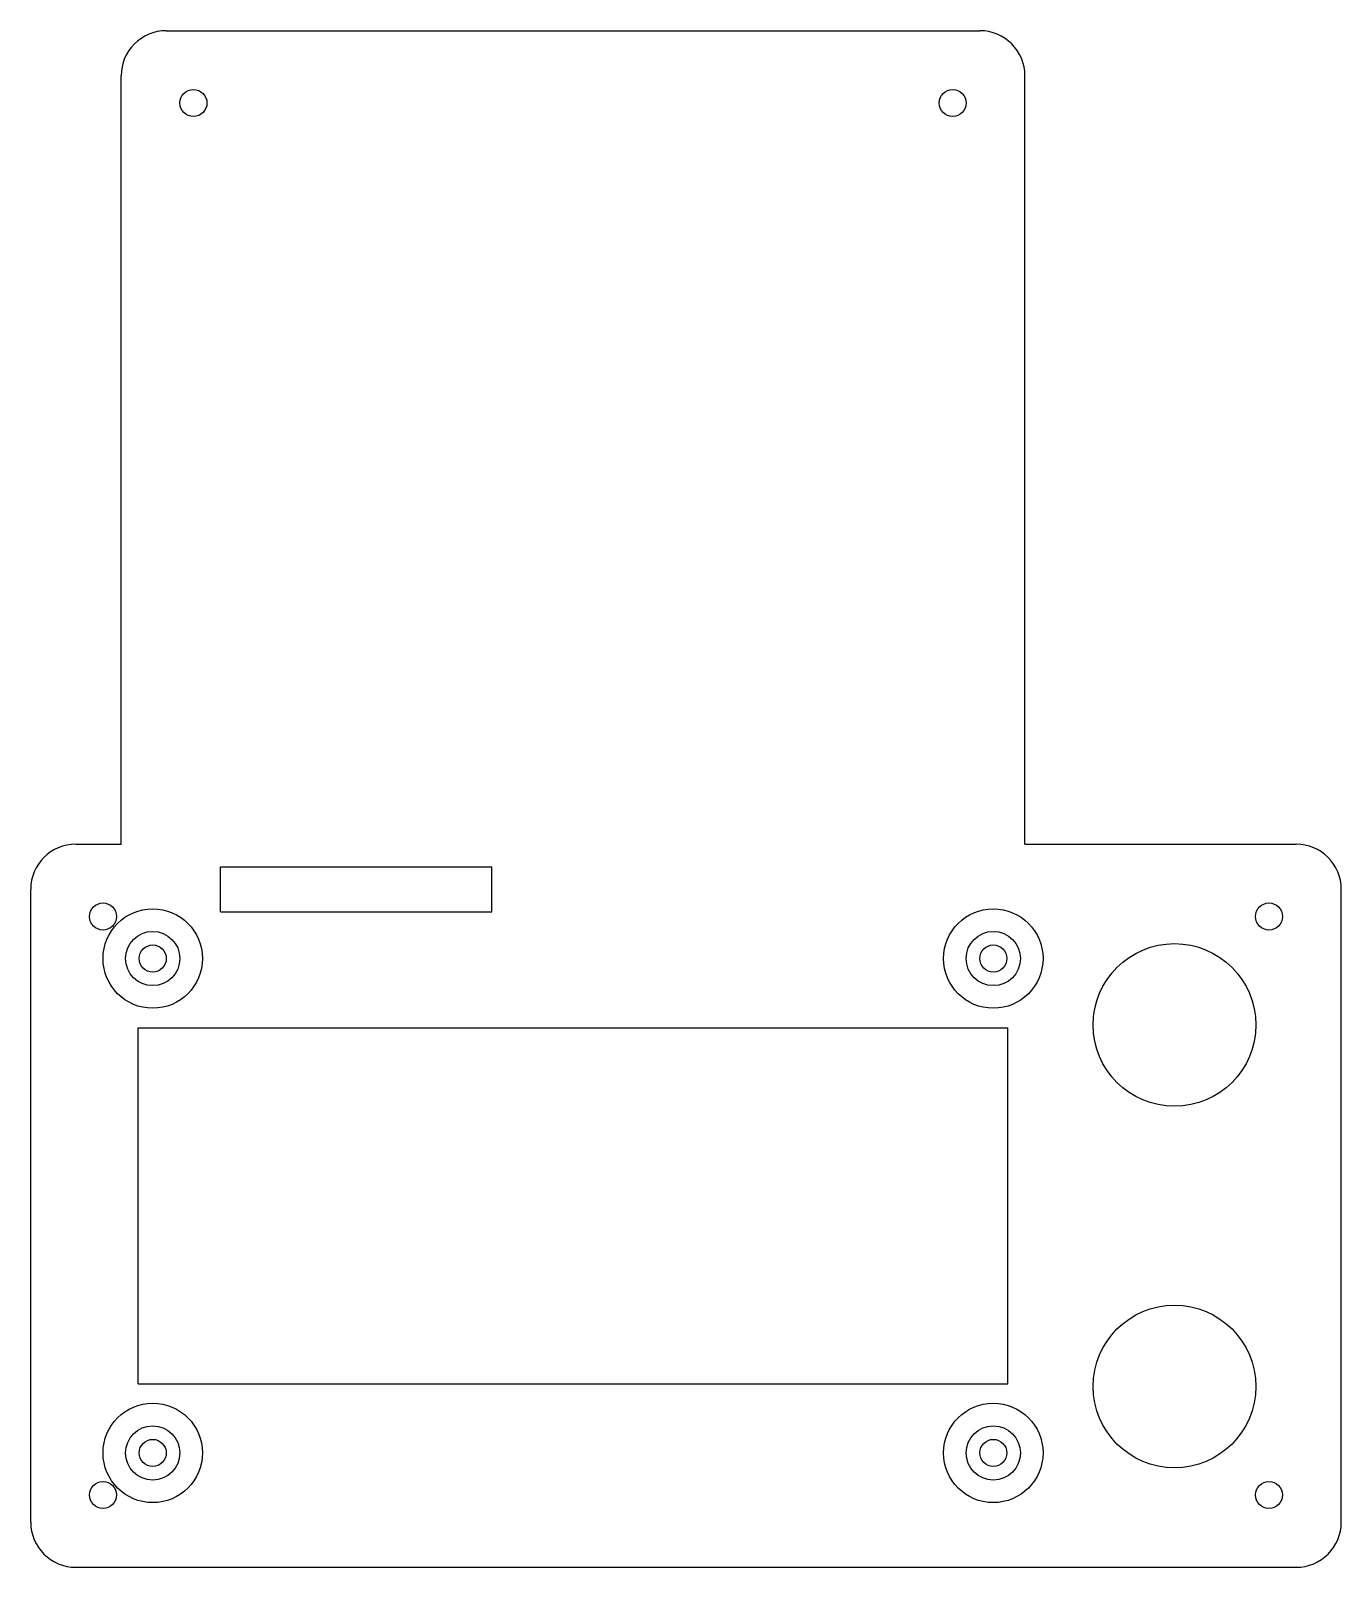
# Model space of a CAD drawing. Header units: millimetres. Extents: x -60 to 85, y -125 to 45.
import ezdxf

# ---------------------------------------------------------------- set-up
doc = ezdxf.new("R2010")
doc.units = ezdxf.units.MM

msp = doc.modelspace()

# ---------------------------------------------------------------- linework, layer by layer
at = {"color": 7, "linetype": 'Continuous', "lineweight": 25}
for p, q in [((-45, 45), (45, 45)), ((-50, -45), (-50, 40)), ((50, -45), (50, 40)), ((-55, -45), (-50, -45)), ((50, -45), (80, -45)), ((-39, -47.5), (-9, -47.5)), ((-39, -52.5), (-39, -47.5)), ((-9, -52.5), (-9, -47.5)), ((-60, -120), (-60, -50)), ((85, -120), (85, -50)), ((-39, -52.5), (-9, -52.5)), ((-48.1, -65.3), (48.1, -65.3)), ((-48.1, -104.7), (-48.1, -65.3)), ((48.1, -104.7), (48.1, -65.3)), ((-48.1, -104.7), (48.1, -104.7)), ((-55, -125), (80, -125))]:
    msp.add_line(p, q, dxfattribs=at)
for centre, radius in [((-42, 37), 1.5), ((42, 37), 1.5), ((-52, -53), 1.5), ((-46.5, -57.65), 5.5), ((46.5, -57.65), 5.5), ((77, -53), 1.5), ((-46.5, -57.65), 3), ((46.5, -57.65), 3), ((66.55, -65), 9), ((-46.5, -57.65), 1.5), ((46.5, -57.65), 1.5), ((66.55, -105), 9), ((-46.5, -112.35), 5.5), ((46.5, -112.35), 5.5), ((-46.5, -112.35), 3), ((46.5, -112.35), 3), ((-46.5, -112.35), 1.5), ((46.5, -112.35), 1.5), ((-52, -117), 1.5), ((77, -117), 1.5)]:
    msp.add_circle(centre, radius, dxfattribs=at)
for centre, start, end in [((-45, 40), 90, 180), ((45, 40), 0, 90), ((-55, -50), 90, 180), ((80, -50), 0, 90), ((-55, -120), 180, 270), ((80, -120), 270, 0)]:
    msp.add_arc(centre, 5, start, end, dxfattribs=at)

doc.saveas('drawing.dxf')
